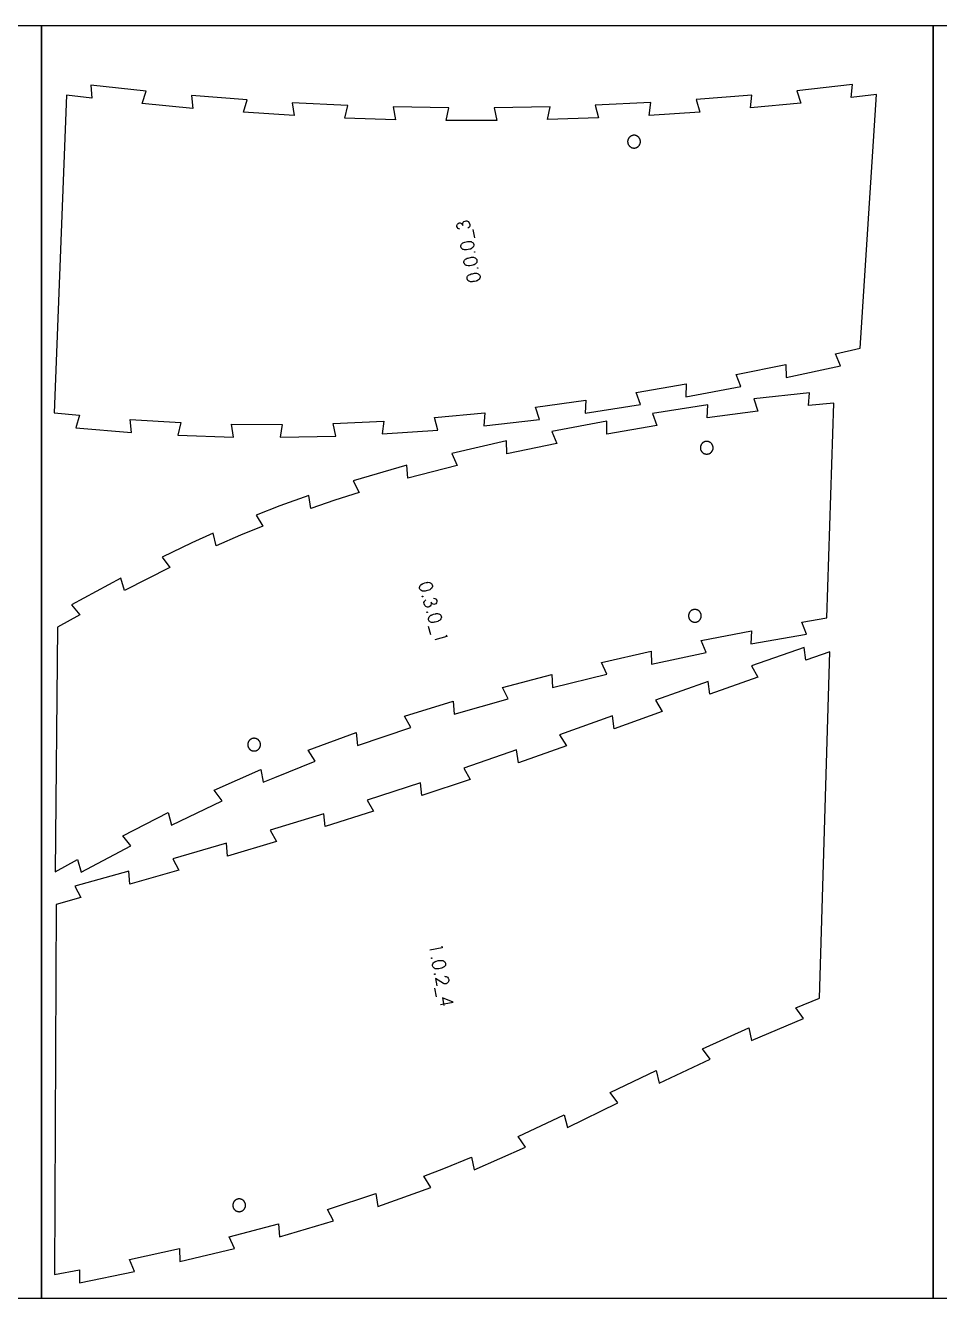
# Model space of a CAD drawing. Header units: millimetres. Extents: x 0 to 7990, y -5000 to -4000.
# Drawn here: x 2087 to 2805, y -5000 to -4000 of the extents above; entities that cross this region are included whole.
import ezdxf

# ---------------------------------------------------------------- set-up
doc = ezdxf.new("R2010")
doc.units = ezdxf.units.MM
doc.header["$MEASUREMENT"] = 0
for name, color, linetype, true_color in [('Default', 18, 'Continuous', 0x000000), ('nest$l_engrave_text', 5, 'Continuous', 0x0000ff), ('nest$l_inner_cut', 3, 'Continuous', 0x00ff00), ('nest$l_outer_cut', 1, 'Continuous', 0xff0000)]:
    doc.layers.add(name, color=color, linetype=linetype, true_color=true_color)

msp = doc.modelspace()

# ---------------------------------------------------------------- linework, layer by layer
at = {"layer": 'Default'}
for points in [[(1400, -5000), (1400, -4000), (2100, -4000), (2100, -5000)], [(2100, -5000), (2100, -4000), (2800, -4000), (2800, -5000)], [(2800, -5000), (2800, -4000), (3500, -4000), (3500, -5000)]]:
    msp.add_lwpolyline(points, close=True, dxfattribs=at)
at = {"layer": 'nest$l_engrave_text'}
for points in [[(2428.5, -4160.1), (2427.6, -4159.7), (2427, -4159.4), (2426.5, -4158.8), (2426.2, -4158), (2426.2, -4157), (2426.5, -4156.2), (2427.1, -4155.5), (2427.9, -4155.1), (2428.8, -4155.1), (2429.7, -4155.6), (2430.3, -4156.3), (2430.7, -4157.2), (2430.8, -4155.7), (2431.1, -4154.6), (2431.7, -4153.9), (2432.6, -4153.6), (2433.3, -4153.5), (2434, -4153.5), (2434.6, -4153.7), (2435.1, -4154.1), (2435.9, -4155.1), (2436.4, -4156.4), (2436.4, -4157.3), (2436, -4158.1), (2435.5, -4158.6), (2434.7, -4159.3)], [(2440.2, -4166.9), (2438.9, -4160.3)], [(2407.9, -4449.8), (2408.9, -4450.1), (2409.5, -4450.4), (2410, -4450.9), (2410.4, -4451.7), (2410.5, -4452.6), (2410.2, -4453.5), (2409.7, -4454.3), (2408.9, -4454.7), (2408, -4454.8), (2407.5, -4454.6), (2407.1, -4454.4), (2406.4, -4453.8), (2406, -4452.9), (2406, -4454.3), (2405.7, -4455.4), (2405.2, -4456.2), (2404.4, -4456.7), (2403.7, -4456.8), (2403, -4456.8), (2402.4, -4456.7), (2401.8, -4456.4), (2400.9, -4455.5), (2400.4, -4454.2), (2400.3, -4453.3), (2400.6, -4452.5), (2401, -4451.9), (2401.7, -4451.1)], [(2403.6, -4471.9), (2405.5, -4478.4)], [(2417.8, -4478.6), (2418.2, -4480), (2408.8, -4482.7)], [(2414.3, -4723.1), (2414.6, -4724.5), (2404.9, -4726.3)], [(2416.5, -4746.9), (2417, -4747), (2417.7, -4747.1), (2418.2, -4747.3), (2418.7, -4747.6), (2419.3, -4748.3), (2419.7, -4749.3), (2419.8, -4749.8), (2419.7, -4750.3), (2419.6, -4750.9), (2419.3, -4751.4), (2418.6, -4752.2), (2418.1, -4752.5), (2417.6, -4752.7), (2417.2, -4752.8), (2416.6, -4752.7), (2416.3, -4752.7), (2416.2, -4752.7), (2415.7, -4752.5), (2409.3, -4748.6), (2410.4, -4754.3)], [(2408.7, -4756.2), (2410, -4762.9)], [(2413.3, -4769.1), (2423.1, -4767.1), (2414.8, -4763.9), (2416, -4769.9)]]:
    msp.add_lwpolyline(points, dxfattribs=at)
for points in [[(2439.3, -4173.6), (2438.9, -4174.2), (2438.2, -4174.8), (2437.3, -4175.4), (2437.2, -4175.4), (2437, -4175.5), (2436.7, -4175.6), (2436.3, -4175.7), (2435.1, -4176), (2433.8, -4176.2), (2433.4, -4176.2), (2433, -4176.2), (2432.7, -4176.3), (2432.6, -4176.2), (2432, -4176.2), (2431.4, -4176), (2430.9, -4175.9), (2430.6, -4175.7), (2429.9, -4175.2), (2429.6, -4174.6), (2429.3, -4174), (2429.2, -4173.1), (2429.4, -4172.4), (2429.7, -4171.8), (2430.3, -4171.2), (2430.9, -4170.8), (2431.7, -4170.4), (2432.4, -4170.2), (2433.4, -4169.9), (2434.4, -4169.7), (2435.2, -4169.6), (2436.1, -4169.6), (2436.7, -4169.6), (2437.4, -4169.7), (2438, -4170.1), (2438.6, -4170.4), (2439, -4170.8), (2439.3, -4171.4), (2439.5, -4171.9), (2439.5, -4172.7)], [(2439.9, -4178), (2439.9, -4177.9), (2440.1, -4177.8), (2440.2, -4177.8), (2440.3, -4178), (2440.3, -4178.1), (2440.1, -4178.2), (2440, -4178.2)], [(2441.7, -4186.1), (2441.3, -4186.7), (2440.6, -4187.4), (2439.7, -4187.9), (2439.6, -4187.9), (2439.4, -4188), (2439.1, -4188.1), (2438.7, -4188.2), (2437.5, -4188.6), (2436.3, -4188.7), (2435.8, -4188.7), (2435.4, -4188.8), (2435.2, -4188.8), (2435, -4188.8), (2433.8, -4188.6), (2433.4, -4188.4), (2433, -4188.2), (2432.4, -4187.7), (2432, -4187.1), (2431.7, -4186.5), (2431.7, -4185.7), (2431.8, -4184.9), (2432.2, -4184.3), (2432.8, -4183.7), (2433.3, -4183.3), (2434.2, -4182.9), (2434.9, -4182.7), (2435.9, -4182.4), (2436.8, -4182.2), (2437.7, -4182.1), (2438.5, -4182.1), (2439.1, -4182.1), (2439.8, -4182.3), (2440.5, -4182.6), (2441, -4183), (2441.4, -4183.4), (2441.7, -4183.9), (2441.9, -4184.5), (2441.9, -4185.2)], [(2444.1, -4198.6), (2443.7, -4199.3), (2443.1, -4199.9), (2442.2, -4200.4), (2442.1, -4200.5), (2441.9, -4200.5), (2441.6, -4200.6), (2441.2, -4200.8), (2440, -4201.1), (2438.7, -4201.2), (2438.2, -4201.3), (2437.9, -4201.3), (2437.6, -4201.3), (2437.5, -4201.3), (2436.9, -4201.3), (2436.3, -4201.1), (2435.8, -4200.9), (2435.5, -4200.8), (2434.8, -4200.3), (2434.4, -4199.7), (2434.2, -4199), (2434.1, -4198.2), (2434.3, -4197.4), (2434.6, -4196.8), (2435.2, -4196.2), (2435.8, -4195.9), (2436.6, -4195.5), (2437.3, -4195.2), (2438.3, -4195), (2439.3, -4194.8), (2440.1, -4194.7), (2440.9, -4194.6), (2441.5, -4194.7), (2442.2, -4194.8), (2442.9, -4195.1), (2443.4, -4195.5), (2443.8, -4195.9), (2444.2, -4196.4), (2444.3, -4197), (2444.4, -4197.8)], [(2442.3, -4190.6), (2442.3, -4190.4), (2442.5, -4190.3), (2442.7, -4190.3), (2442.8, -4190.5), (2442.7, -4190.7), (2442.6, -4190.7), (2442.4, -4190.7)], [(2397, -4440.7), (2397.3, -4440), (2397.9, -4439.3), (2398.8, -4438.7), (2398.9, -4438.7), (2399, -4438.6), (2399.3, -4438.5), (2399.7, -4438.3), (2400.9, -4437.9), (2402.1, -4437.6), (2402.6, -4437.5), (2403, -4437.5), (2403.2, -4437.5), (2403.4, -4437.4), (2404.6, -4437.6), (2405.1, -4437.7), (2405.4, -4437.8), (2406.1, -4438.3), (2406.5, -4438.8), (2406.8, -4439.4), (2407, -4440.2), (2406.9, -4441), (2406.6, -4441.6), (2406.1, -4442.3), (2405.5, -4442.7), (2404.8, -4443.2), (2404.1, -4443.5), (2403.1, -4443.8), (2402.1, -4444.1), (2401.3, -4444.3), (2400.5, -4444.4), (2399.9, -4444.4), (2399.2, -4444.3), (2398.5, -4444.1), (2397.9, -4443.7), (2397.5, -4443.4), (2397.1, -4442.9), (2396.9, -4442.3), (2396.8, -4441.6)], [(2399.5, -4448.6), (2399.5, -4448.7), (2399.3, -4448.9), (2399.1, -4448.8), (2399, -4448.7), (2399, -4448.5), (2399.2, -4448.4), (2399.4, -4448.4)], [(2403, -4460.8), (2403, -4461), (2402.8, -4461.1), (2402.7, -4461.1), (2402.5, -4461), (2402.6, -4460.8), (2402.7, -4460.7), (2402.9, -4460.7)], [(2404, -4465.3), (2404.3, -4464.6), (2404.9, -4463.9), (2405.8, -4463.3), (2405.9, -4463.2), (2406.1, -4463.2), (2406.4, -4463), (2406.8, -4462.9), (2407.9, -4462.4), (2409.2, -4462.2), (2409.7, -4462.1), (2410, -4462), (2410.3, -4462), (2410.4, -4462), (2411, -4462), (2411.6, -4462.1), (2412.1, -4462.2), (2412.4, -4462.3), (2413.1, -4462.8), (2413.6, -4463.3), (2413.9, -4464), (2414, -4464.8), (2413.9, -4465.6), (2413.6, -4466.2), (2413.1, -4466.9), (2412.6, -4467.3), (2411.8, -4467.7), (2411.1, -4468.1), (2410.1, -4468.4), (2409.2, -4468.7), (2408.4, -4468.8), (2407.5, -4468.9), (2406.9, -4469), (2406.2, -4468.9), (2405.5, -4468.6), (2405, -4468.3), (2404.5, -4467.9), (2404.2, -4467.4), (2403.9, -4466.9), (2403.8, -4466.1)], [(2406.6, -4732.6), (2406.6, -4732.8), (2406.5, -4732.9), (2406.3, -4732.8), (2406.2, -4732.7), (2406.2, -4732.5), (2406.4, -4732.4), (2406.5, -4732.4)], [(2407.3, -4737.1), (2407.7, -4736.4), (2408.3, -4735.8), (2409.2, -4735.3), (2409.3, -4735.2), (2409.5, -4735.2), (2409.8, -4735), (2410.2, -4734.9), (2411.4, -4734.6), (2412.7, -4734.4), (2413.2, -4734.4), (2413.5, -4734.4), (2413.8, -4734.4), (2413.9, -4734.4), (2414.5, -4734.4), (2415.1, -4734.6), (2415.6, -4734.8), (2415.9, -4734.9), (2416.6, -4735.4), (2417, -4736), (2417.2, -4736.6), (2417.3, -4737.5), (2417.1, -4738.3), (2416.8, -4738.8), (2416.2, -4739.5), (2415.6, -4739.8), (2414.8, -4740.2), (2414.1, -4740.5), (2413.1, -4740.7), (2412.1, -4740.9), (2411.3, -4741), (2410.5, -4741.1), (2409.9, -4741), (2409.2, -4740.9), (2408.5, -4740.5), (2408, -4740.2), (2407.6, -4739.8), (2407.2, -4739.2), (2407.1, -4738.7), (2407, -4737.9)], [(2409.1, -4745.1), (2409.1, -4745.3), (2408.9, -4745.4), (2408.7, -4745.4), (2408.6, -4745.2), (2408.7, -4745), (2408.8, -4744.9), (2409, -4745)]]:
    msp.add_lwpolyline(points, close=True, dxfattribs=at)
at = {"layer": 'nest$l_inner_cut'}
for points in [[(2564.3, -4086.4), (2564.1, -4086.4), (2563.9, -4086.5), (2563.8, -4086.5), (2563.6, -4086.6), (2563.4, -4086.6), (2563.3, -4086.7), (2563.1, -4086.7), (2563, -4086.8), (2562.8, -4086.9), (2562.7, -4087), (2562.5, -4087.1), (2562.4, -4087.2), (2562.2, -4087.3), (2562.1, -4087.4), (2562, -4087.5), (2561.8, -4087.6), (2561.7, -4087.7), (2561.6, -4087.9), (2561.5, -4088), (2561.3, -4088.1), (2561.2, -4088.3), (2561.1, -4088.4), (2561, -4088.5), (2560.9, -4088.7), (2560.9, -4088.8), (2560.8, -4089), (2560.7, -4089.1), (2560.6, -4089.3), (2560.6, -4089.5), (2560.5, -4089.6), (2560.4, -4089.8), (2560.4, -4090), (2560.4, -4090.1), (2560.3, -4090.3), (2560.3, -4090.5), (2560.3, -4090.6), (2560.2, -4090.8), (2560.2, -4091), (2560.2, -4091.2), (2560.2, -4091.3), (2560.2, -4091.5), (2560.2, -4091.7), (2560.3, -4091.8), (2560.3, -4092), (2560.3, -4092.2), (2560.3, -4092.4), (2560.4, -4092.5), (2560.4, -4092.7), (2560.5, -4092.9), (2560.5, -4093), (2560.6, -4093.2), (2560.7, -4093.3), (2560.7, -4093.5), (2560.8, -4093.7), (2560.9, -4093.8), (2561, -4094), (2561.1, -4094.1), (2561.2, -4094.2), (2561.3, -4094.4), (2561.4, -4094.5), (2561.5, -4094.6), (2561.6, -4094.8), (2561.8, -4094.9), (2561.9, -4095), (2562, -4095.1), (2562.2, -4095.2), (2562.3, -4095.3), (2562.4, -4095.4), (2562.6, -4095.5), (2562.7, -4095.6), (2562.9, -4095.7), (2563, -4095.8), (2563.2, -4095.9), (2563.4, -4095.9), (2563.5, -4096), (2563.7, -4096), (2563.9, -4096.1), (2564, -4096.1), (2564.2, -4096.2), (2564.4, -4096.2), (2564.5, -4096.2), (2564.7, -4096.3), (2564.9, -4096.3), (2565.1, -4096.3), (2565.2, -4096.3), (2565.4, -4096.3), (2565.6, -4096.3), (2565.7, -4096.3), (2565.9, -4096.2), (2566.1, -4096.2), (2566.3, -4096.2), (2566.4, -4096.1), (2566.6, -4096.1), (2566.8, -4096), (2566.9, -4096), (2567.1, -4095.9), (2567.2, -4095.9), (2567.4, -4095.8), (2567.6, -4095.7), (2567.7, -4095.6), (2567.9, -4095.5), (2568, -4095.4), (2568.1, -4095.3), (2568.3, -4095.2), (2568.4, -4095.1), (2568.6, -4095), (2568.7, -4094.9), (2568.8, -4094.8), (2568.9, -4094.6), (2569, -4094.5), (2569.1, -4094.4), (2569.3, -4094.2), (2569.4, -4094.1), (2569.4, -4093.9), (2569.5, -4093.8), (2569.6, -4093.6), (2569.7, -4093.5), (2569.8, -4093.3), (2569.8, -4093.2), (2569.9, -4093), (2570, -4092.9), (2570, -4092.7), (2570.1, -4092.5), (2570.1, -4092.4), (2570.1, -4092.2), (2570.2, -4092), (2570.2, -4091.8), (2570.2, -4091.7), (2570.2, -4091.5), (2570.2, -4091.3), (2570.2, -4091.1), (2570.2, -4091), (2570.2, -4090.8), (2570.2, -4090.6), (2570.2, -4090.5), (2570.1, -4090.3), (2570.1, -4090.1), (2570, -4089.9), (2570, -4089.8), (2569.9, -4089.6), (2569.9, -4089.5), (2569.8, -4089.3), (2569.7, -4089.1), (2569.7, -4089), (2569.6, -4088.8), (2569.5, -4088.7), (2569.4, -4088.5), (2569.3, -4088.4), (2569.2, -4088.2), (2569.1, -4088.1), (2569, -4088), (2568.9, -4087.9), (2568.7, -4087.7), (2568.6, -4087.6), (2568.5, -4087.5), (2568.3, -4087.4), (2568.2, -4087.3), (2568.1, -4087.2), (2567.9, -4087.1), (2567.8, -4087), (2567.6, -4086.9), (2567.5, -4086.8), (2567.3, -4086.7), (2567.2, -4086.7), (2567, -4086.6), (2566.8, -4086.5), (2566.7, -4086.5), (2566.5, -4086.4), (2566.3, -4086.4), (2566.2, -4086.4), (2566, -4086.3), (2565.8, -4086.3), (2565.6, -4086.3), (2565.5, -4086.3), (2565.3, -4086.3), (2565.1, -4086.3), (2565, -4086.3), (2564.8, -4086.3), (2564.6, -4086.3), (2564.4, -4086.3)], [(2623.7, -4336.5), (2623.8, -4336.5), (2624, -4336.4), (2624.2, -4336.4), (2624.3, -4336.3), (2624.5, -4336.2), (2624.6, -4336.1), (2624.8, -4336.1), (2624.9, -4336), (2625.1, -4335.9), (2625.2, -4335.8), (2625.4, -4335.7), (2625.5, -4335.6), (2625.6, -4335.4), (2625.8, -4335.3), (2625.9, -4335.2), (2626, -4335.1), (2626.1, -4334.9), (2626.2, -4334.8), (2626.3, -4334.7), (2626.4, -4334.5), (2626.5, -4334.4), (2626.6, -4334.2), (2626.7, -4334.1), (2626.8, -4333.9), (2626.8, -4333.8), (2626.9, -4333.6), (2627, -4333.5), (2627, -4333.3), (2627.1, -4333.1), (2627.1, -4333), (2627.2, -4332.8), (2627.2, -4332.6), (2627.2, -4332.4), (2627.3, -4332.3), (2627.3, -4332.1), (2627.3, -4331.9), (2627.3, -4331.8), (2627.3, -4331.6), (2627.3, -4331.4), (2627.3, -4331.2), (2627.2, -4331.1), (2627.2, -4330.9), (2627.2, -4330.7), (2627.1, -4330.6), (2627.1, -4330.4), (2627.1, -4330.2), (2627, -4330.1), (2626.9, -4329.9), (2626.9, -4329.7), (2626.8, -4329.6), (2626.7, -4329.4), (2626.6, -4329.3), (2626.6, -4329.1), (2626.5, -4329), (2626.4, -4328.8), (2626.3, -4328.7), (2626.2, -4328.5), (2626, -4328.4), (2625.9, -4328.3), (2625.8, -4328.2), (2625.7, -4328), (2625.5, -4327.9), (2625.4, -4327.8), (2625.3, -4327.7), (2625.1, -4327.6), (2625, -4327.5), (2624.8, -4327.4), (2624.7, -4327.3), (2624.5, -4327.3), (2624.4, -4327.2), (2624.2, -4327.1), (2624.1, -4327), (2623.9, -4327), (2623.7, -4326.9), (2623.6, -4326.9), (2623.4, -4326.8), (2623.2, -4326.8), (2623.1, -4326.8), (2622.9, -4326.8), (2622.7, -4326.7), (2622.5, -4326.7), (2622.4, -4326.7), (2622.2, -4326.7), (2622, -4326.7), (2621.8, -4326.7), (2621.7, -4326.8), (2621.5, -4326.8), (2621.3, -4326.8), (2621.2, -4326.8), (2621, -4326.9), (2620.8, -4326.9), (2620.7, -4327), (2620.5, -4327.1), (2620.3, -4327.1), (2620.2, -4327.2), (2620, -4327.3), (2619.9, -4327.3), (2619.7, -4327.4), (2619.6, -4327.5), (2619.4, -4327.6), (2619.3, -4327.7), (2619.1, -4327.8), (2619, -4327.9), (2618.9, -4328.1), (2618.8, -4328.2), (2618.6, -4328.3), (2618.5, -4328.4), (2618.4, -4328.6), (2618.3, -4328.7), (2618.2, -4328.8), (2618.1, -4329), (2618, -4329.1), (2617.9, -4329.3), (2617.8, -4329.4), (2617.8, -4329.6), (2617.7, -4329.7), (2617.6, -4329.9), (2617.6, -4330.1), (2617.5, -4330.2), (2617.5, -4330.4), (2617.4, -4330.6), (2617.4, -4330.7), (2617.4, -4330.9), (2617.3, -4331.1), (2617.3, -4331.3), (2617.3, -4331.4), (2617.3, -4331.6), (2617.3, -4331.8), (2617.3, -4331.9), (2617.3, -4332.1), (2617.3, -4332.3), (2617.3, -4332.5), (2617.4, -4332.6), (2617.4, -4332.8), (2617.4, -4333), (2617.5, -4333.1), (2617.5, -4333.3), (2617.6, -4333.5), (2617.7, -4333.6), (2617.7, -4333.8), (2617.8, -4333.9), (2617.9, -4334.1), (2618, -4334.3), (2618.1, -4334.4), (2618.2, -4334.5), (2618.3, -4334.7), (2618.4, -4334.8), (2618.5, -4335), (2618.6, -4335.1), (2618.7, -4335.2), (2618.8, -4335.3), (2619, -4335.5), (2619.1, -4335.6), (2619.2, -4335.7), (2619.4, -4335.8), (2619.5, -4335.9), (2619.7, -4336), (2619.8, -4336.1), (2620, -4336.1), (2620.1, -4336.2), (2620.3, -4336.3), (2620.4, -4336.4), (2620.6, -4336.4), (2620.8, -4336.5), (2620.9, -4336.5), (2621.1, -4336.6), (2621.3, -4336.6), (2621.4, -4336.6), (2621.6, -4336.7), (2621.8, -4336.7), (2621.9, -4336.7), (2622.1, -4336.7), (2622.3, -4336.7), (2622.5, -4336.7), (2622.6, -4336.7), (2622.8, -4336.7), (2623, -4336.7), (2623.2, -4336.6), (2623.3, -4336.6), (2623.5, -4336.6)], [(2614.3, -4468.5), (2614.5, -4468.5), (2614.7, -4468.4), (2614.8, -4468.4), (2615, -4468.3), (2615.1, -4468.2), (2615.3, -4468.1), (2615.5, -4468.1), (2615.6, -4468), (2615.7, -4467.9), (2615.9, -4467.8), (2616, -4467.7), (2616.2, -4467.6), (2616.3, -4467.5), (2616.4, -4467.3), (2616.5, -4467.2), (2616.7, -4467.1), (2616.8, -4467), (2616.9, -4466.8), (2617, -4466.7), (2617.1, -4466.5), (2617.2, -4466.4), (2617.3, -4466.2), (2617.4, -4466.1), (2617.4, -4465.9), (2617.5, -4465.8), (2617.6, -4465.6), (2617.6, -4465.5), (2617.7, -4465.3), (2617.8, -4465.1), (2617.8, -4465), (2617.8, -4464.8), (2617.9, -4464.6), (2617.9, -4464.5), (2617.9, -4464.3), (2617.9, -4464.1), (2618, -4463.9), (2618, -4463.8), (2618, -4463.6), (2617.9, -4463.4), (2617.9, -4463.2), (2617.9, -4463.1), (2617.9, -4462.9), (2617.9, -4462.7), (2617.8, -4462.6), (2617.8, -4462.4), (2617.7, -4462.2), (2617.7, -4462.1), (2617.6, -4461.9), (2617.5, -4461.7), (2617.5, -4461.6), (2617.4, -4461.4), (2617.3, -4461.3), (2617.2, -4461.1), (2617.1, -4461), (2617, -4460.8), (2616.9, -4460.7), (2616.8, -4460.6), (2616.7, -4460.4), (2616.6, -4460.3), (2616.5, -4460.2), (2616.3, -4460.1), (2616.2, -4459.9), (2616.1, -4459.8), (2615.9, -4459.7), (2615.8, -4459.6), (2615.7, -4459.5), (2615.5, -4459.4), (2615.4, -4459.3), (2615.2, -4459.3), (2615.1, -4459.2), (2614.9, -4459.1), (2614.7, -4459.1), (2614.6, -4459), (2614.4, -4458.9), (2614.2, -4458.9), (2614.1, -4458.9), (2613.9, -4458.8), (2613.7, -4458.8), (2613.6, -4458.8), (2613.4, -4458.7), (2613.2, -4458.7), (2613, -4458.7), (2612.9, -4458.7), (2612.7, -4458.7), (2612.5, -4458.8), (2612.3, -4458.8), (2612.2, -4458.8), (2612, -4458.8), (2611.8, -4458.9), (2611.7, -4458.9), (2611.5, -4458.9), (2611.3, -4459), (2611.2, -4459.1), (2611, -4459.1), (2610.9, -4459.2), (2610.7, -4459.3), (2610.5, -4459.4), (2610.4, -4459.4), (2610.2, -4459.5), (2610.1, -4459.6), (2610, -4459.7), (2609.8, -4459.8), (2609.7, -4459.9), (2609.6, -4460.1), (2609.4, -4460.2), (2609.3, -4460.3), (2609.2, -4460.4), (2609.1, -4460.6), (2609, -4460.7), (2608.9, -4460.8), (2608.8, -4461), (2608.7, -4461.1), (2608.6, -4461.3), (2608.5, -4461.4), (2608.4, -4461.6), (2608.4, -4461.8), (2608.3, -4461.9), (2608.2, -4462.1), (2608.2, -4462.2), (2608.1, -4462.4), (2608.1, -4462.6), (2608.1, -4462.7), (2608, -4462.9), (2608, -4463.1), (2608, -4463.3), (2608, -4463.4), (2608, -4463.6), (2608, -4463.8), (2608, -4464), (2608, -4464.1), (2608, -4464.3), (2608, -4464.5), (2608, -4464.6), (2608.1, -4464.8), (2608.1, -4465), (2608.2, -4465.2), (2608.2, -4465.3), (2608.3, -4465.5), (2608.3, -4465.6), (2608.4, -4465.8), (2608.5, -4466), (2608.6, -4466.1), (2608.6, -4466.3), (2608.7, -4466.4), (2608.8, -4466.6), (2608.9, -4466.7), (2609, -4466.8), (2609.1, -4467), (2609.3, -4467.1), (2609.4, -4467.2), (2609.5, -4467.3), (2609.6, -4467.5), (2609.8, -4467.6), (2609.9, -4467.7), (2610, -4467.8), (2610.2, -4467.9), (2610.3, -4468), (2610.5, -4468.1), (2610.6, -4468.2), (2610.8, -4468.2), (2610.9, -4468.3), (2611.1, -4468.4), (2611.3, -4468.4), (2611.4, -4468.5), (2611.6, -4468.5), (2611.8, -4468.6), (2611.9, -4468.6), (2612.1, -4468.7), (2612.3, -4468.7), (2612.4, -4468.7), (2612.6, -4468.7), (2612.8, -4468.7), (2613, -4468.7), (2613.1, -4468.7), (2613.3, -4468.7), (2613.5, -4468.7), (2613.7, -4468.7), (2613.8, -4468.7), (2614, -4468.6), (2614.2, -4468.6)], [(2268.3, -4569.7), (2268.5, -4569.7), (2268.7, -4569.6), (2268.8, -4569.6), (2269, -4569.5), (2269.2, -4569.4), (2269.3, -4569.3), (2269.5, -4569.3), (2269.6, -4569.2), (2269.8, -4569.1), (2269.9, -4569), (2270, -4568.9), (2270.2, -4568.8), (2270.3, -4568.6), (2270.4, -4568.5), (2270.6, -4568.4), (2270.7, -4568.3), (2270.8, -4568.2), (2270.9, -4568), (2271, -4567.9), (2271.1, -4567.7), (2271.2, -4567.6), (2271.3, -4567.4), (2271.4, -4567.3), (2271.5, -4567.1), (2271.5, -4567), (2271.6, -4566.8), (2271.7, -4566.7), (2271.7, -4566.5), (2271.8, -4566.3), (2271.8, -4566.2), (2271.9, -4566), (2271.9, -4565.8), (2271.9, -4565.7), (2271.9, -4565.5), (2272, -4565.3), (2272, -4565.1), (2272, -4565), (2272, -4564.8), (2272, -4564.6), (2271.9, -4564.4), (2271.9, -4564.3), (2271.9, -4564.1), (2271.9, -4563.9), (2271.8, -4563.8), (2271.8, -4563.6), (2271.7, -4563.4), (2271.7, -4563.3), (2271.6, -4563.1), (2271.6, -4562.9), (2271.5, -4562.8), (2271.4, -4562.6), (2271.3, -4562.5), (2271.2, -4562.3), (2271.1, -4562.2), (2271, -4562), (2270.9, -4561.9), (2270.8, -4561.8), (2270.7, -4561.6), (2270.6, -4561.5), (2270.5, -4561.4), (2270.4, -4561.2), (2270.2, -4561.1), (2270.1, -4561), (2270, -4560.9), (2269.8, -4560.8), (2269.7, -4560.7), (2269.5, -4560.6), (2269.4, -4560.5), (2269.2, -4560.5), (2269.1, -4560.4), (2268.9, -4560.3), (2268.7, -4560.3), (2268.6, -4560.2), (2268.4, -4560.1), (2268.3, -4560.1), (2268.1, -4560.1), (2267.9, -4560), (2267.7, -4560), (2267.6, -4560), (2267.4, -4559.9), (2267.2, -4559.9), (2267, -4559.9), (2266.9, -4559.9), (2266.7, -4559.9), (2266.5, -4559.9), (2266.4, -4560), (2266.2, -4560), (2266, -4560), (2265.8, -4560.1), (2265.7, -4560.1), (2265.5, -4560.1), (2265.3, -4560.2), (2265.2, -4560.3), (2265, -4560.3), (2264.9, -4560.4), (2264.7, -4560.5), (2264.6, -4560.5), (2264.4, -4560.6), (2264.3, -4560.7), (2264.1, -4560.8), (2264, -4560.9), (2263.8, -4561), (2263.7, -4561.1), (2263.6, -4561.3), (2263.4, -4561.4), (2263.3, -4561.5), (2263.2, -4561.6), (2263.1, -4561.8), (2263, -4561.9), (2262.9, -4562), (2262.8, -4562.2), (2262.7, -4562.3), (2262.6, -4562.5), (2262.5, -4562.6), (2262.4, -4562.8), (2262.4, -4562.9), (2262.3, -4563.1), (2262.3, -4563.3), (2262.2, -4563.4), (2262.1, -4563.6), (2262.1, -4563.8), (2262.1, -4563.9), (2262, -4564.1), (2262, -4564.3), (2262, -4564.5), (2262, -4564.6), (2262, -4564.8), (2262, -4565), (2262, -4565.2), (2262, -4565.3), (2262, -4565.5), (2262, -4565.7), (2262.1, -4565.8), (2262.1, -4566), (2262.1, -4566.2), (2262.2, -4566.3), (2262.2, -4566.5), (2262.3, -4566.7), (2262.3, -4566.8), (2262.4, -4567), (2262.5, -4567.2), (2262.6, -4567.3), (2262.7, -4567.5), (2262.7, -4567.6), (2262.8, -4567.8), (2262.9, -4567.9), (2263.1, -4568), (2263.2, -4568.2), (2263.3, -4568.3), (2263.4, -4568.4), (2263.5, -4568.5), (2263.6, -4568.7), (2263.8, -4568.8), (2263.9, -4568.9), (2264.1, -4569), (2264.2, -4569.1), (2264.3, -4569.2), (2264.5, -4569.3), (2264.6, -4569.4), (2264.8, -4569.4), (2265, -4569.5), (2265.1, -4569.6), (2265.3, -4569.6), (2265.4, -4569.7), (2265.6, -4569.7), (2265.8, -4569.8), (2265.9, -4569.8), (2266.1, -4569.9), (2266.3, -4569.9), (2266.5, -4569.9), (2266.6, -4569.9), (2266.8, -4569.9), (2267, -4569.9), (2267.2, -4569.9), (2267.3, -4569.9), (2267.5, -4569.9), (2267.7, -4569.9), (2267.8, -4569.8), (2268, -4569.8), (2268.2, -4569.8)], [(2256.2, -4931.7), (2256.3, -4931.6), (2256.5, -4931.6), (2256.7, -4931.5), (2256.8, -4931.5), (2257, -4931.4), (2257.2, -4931.4), (2257.3, -4931.3), (2257.5, -4931.2), (2257.6, -4931.1), (2257.8, -4931.1), (2257.9, -4931), (2258.1, -4930.9), (2258.2, -4930.8), (2258.4, -4930.7), (2258.5, -4930.5), (2258.6, -4930.4), (2258.7, -4930.3), (2258.9, -4930.2), (2259, -4930.1), (2259.1, -4929.9), (2259.2, -4929.8), (2259.3, -4929.6), (2259.4, -4929.5), (2259.5, -4929.4), (2259.6, -4929.2), (2259.7, -4929.1), (2259.7, -4928.9), (2259.8, -4928.7), (2259.9, -4928.6), (2259.9, -4928.4), (2260, -4928.3), (2260, -4928.1), (2260.1, -4927.9), (2260.1, -4927.7), (2260.2, -4927.6), (2260.2, -4927.4), (2260.2, -4927.2), (2260.2, -4927.1), (2260.2, -4926.9), (2260.2, -4926.7), (2260.2, -4926.5), (2260.2, -4926.4), (2260.2, -4926.2), (2260.2, -4926), (2260.1, -4925.8), (2260.1, -4925.7), (2260.1, -4925.5), (2260, -4925.3), (2260, -4925.2), (2259.9, -4925), (2259.8, -4924.9), (2259.8, -4924.7), (2259.7, -4924.5), (2259.6, -4924.4), (2259.5, -4924.2), (2259.4, -4924.1), (2259.4, -4923.9), (2259.3, -4923.8), (2259.1, -4923.7), (2259, -4923.5), (2258.9, -4923.4), (2258.8, -4923.3), (2258.7, -4923.1), (2258.6, -4923), (2258.4, -4922.9), (2258.3, -4922.8), (2258.1, -4922.7), (2258, -4922.6), (2257.9, -4922.5), (2257.7, -4922.4), (2257.6, -4922.3), (2257.4, -4922.3), (2257.2, -4922.2), (2257.1, -4922.1), (2256.9, -4922.1), (2256.8, -4922), (2256.6, -4922), (2256.4, -4921.9), (2256.3, -4921.9), (2256.1, -4921.8), (2255.9, -4921.8), (2255.7, -4921.8), (2255.6, -4921.8), (2255.4, -4921.8), (2255.2, -4921.8), (2255, -4921.8), (2254.9, -4921.8), (2254.7, -4921.8), (2254.5, -4921.8), (2254.4, -4921.8), (2254.2, -4921.9), (2254, -4921.9), (2253.8, -4922), (2253.7, -4922), (2253.5, -4922.1), (2253.4, -4922.1), (2253.2, -4922.2), (2253, -4922.3), (2252.9, -4922.3), (2252.7, -4922.4), (2252.6, -4922.5), (2252.4, -4922.6), (2252.3, -4922.7), (2252.2, -4922.8), (2252, -4922.9), (2251.9, -4923), (2251.8, -4923.2), (2251.6, -4923.3), (2251.5, -4923.4), (2251.4, -4923.5), (2251.3, -4923.7), (2251.2, -4923.8), (2251.1, -4923.9), (2251, -4924.1), (2250.9, -4924.2), (2250.8, -4924.4), (2250.7, -4924.5), (2250.7, -4924.7), (2250.6, -4924.9), (2250.5, -4925), (2250.5, -4925.2), (2250.4, -4925.4), (2250.4, -4925.5), (2250.3, -4925.7), (2250.3, -4925.9), (2250.3, -4926), (2250.3, -4926.2), (2250.2, -4926.4), (2250.2, -4926.5), (2250.2, -4926.7), (2250.2, -4926.9), (2250.2, -4927.1), (2250.2, -4927.2), (2250.3, -4927.4), (2250.3, -4927.6), (2250.3, -4927.8), (2250.4, -4927.9), (2250.4, -4928.1), (2250.5, -4928.3), (2250.5, -4928.4), (2250.6, -4928.6), (2250.6, -4928.7), (2250.7, -4928.9), (2250.8, -4929.1), (2250.9, -4929.2), (2251, -4929.4), (2251, -4929.5), (2251.1, -4929.7), (2251.2, -4929.8), (2251.4, -4929.9), (2251.5, -4930.1), (2251.6, -4930.2), (2251.7, -4930.3), (2251.8, -4930.4), (2252, -4930.6), (2252.1, -4930.7), (2252.2, -4930.8), (2252.4, -4930.9), (2252.5, -4931), (2252.7, -4931.1), (2252.8, -4931.1), (2253, -4931.2), (2253.1, -4931.3), (2253.3, -4931.4), (2253.4, -4931.4), (2253.6, -4931.5), (2253.8, -4931.5), (2253.9, -4931.6), (2254.1, -4931.6), (2254.3, -4931.7), (2254.5, -4931.7), (2254.6, -4931.7), (2254.8, -4931.7), (2255, -4931.8), (2255.1, -4931.8), (2255.3, -4931.8), (2255.5, -4931.8), (2255.7, -4931.7), (2255.8, -4931.7), (2256, -4931.7)]]:
    msp.add_lwpolyline(points, close=True, dxfattribs=at)
at = {"layer": 'nest$l_outer_cut'}
for points in [[(2755.5, -4054.3), (2735.7, -4056.7), (2736.6, -4046.5), (2693.1, -4051.3), (2696.2, -4061), (2656.5, -4064.8), (2657.7, -4054.7), (2614, -4058.2), (2616.8, -4068), (2577, -4070.6), (2578.5, -4060.5), (2534.8, -4062.7), (2537.3, -4072.6), (2497.4, -4073.9), (2499.3, -4063.9), (2455.4, -4064.7), (2457.6, -4074.6), (2417.8, -4074.7), (2419.9, -4064.7), (2376.1, -4064), (2377.9, -4074), (2338.1, -4072.7), (2340.6, -4062.8), (2296.8, -4060.7), (2298.3, -4070.8), (2258.6, -4068.2), (2261.4, -4058.4), (2217.7, -4054.9), (2218.9, -4065.1), (2179.2, -4061.4), (2182.3, -4051.6), (2138.7, -4047), (2139.6, -4057.1), (2119.8, -4054.8), (2110, -4304.2), (2129.8, -4306.2), (2127, -4316), (2170.7, -4319.7), (2169.6, -4309.6), (2209.4, -4311.9), (2207, -4321.8), (2250.9, -4323.3), (2249.2, -4313.2), (2289.1, -4313.5), (2287.3, -4323.5), (2331.1, -4322.6), (2328.9, -4312.6), (2368.8, -4310.8), (2367.5, -4320.9), (2411.2, -4317.8), (2408.5, -4308), (2448.2, -4304.2), (2447.4, -4314.4), (2491, -4309.4), (2487.8, -4299.7), (2527.4, -4294.3), (2526.9, -4304.5), (2570.3, -4297.8), (2566.8, -4288.3), (2606.1, -4281.5), (2605.9, -4291.7), (2649, -4283.7), (2645.3, -4274.2), (2684.3, -4266.3), (2684.5, -4276.5), (2727.4, -4267.3), (2723.3, -4258), (2742.8, -4253.6)], [(2722, -4296.8), (2702.1, -4298.6), (2703, -4288.5), (2659.3, -4293.3), (2662.4, -4303), (2622.7, -4308.2), (2623.2, -4298), (2579.7, -4304.7), (2583.2, -4314.2), (2543.8, -4321), (2543.9, -4310.8), (2500.7, -4319), (2504.5, -4328.4), (2465.4, -4336.6), (2465.1, -4326.4), (2422.2, -4336.3), (2426.4, -4345.6), (2387.7, -4355.7), (2386.9, -4345.5), (2344.6, -4357.8), (2349.4, -4366.8), (2330.3, -4372.9), (2311.4, -4379.3), (2309.8, -4369.3), (2287.2, -4377.4), (2268.6, -4384.6), (2273.9, -4393.3), (2256.2, -4400.5), (2237.1, -4408.8), (2234.7, -4398.9), (2218.2, -4406.4), (2194.9, -4417.6), (2200.9, -4425.8), (2165.3, -4443.9), (2162.3, -4434.2), (2123.6, -4455), (2130.1, -4462.9), (2112.6, -4472.6), (2110.7, -4664.7), (2128.4, -4655.2), (2131.3, -4665), (2170.3, -4644.4), (2163.9, -4636.5), (2199.6, -4618.3), (2202.1, -4628.2), (2241.8, -4609), (2235.7, -4600.8), (2272.2, -4584.4), (2274.2, -4594.5), (2283.2, -4590.6), (2315, -4577.8), (2309.4, -4569.3), (2347, -4555.3), (2348.2, -4565.5), (2390, -4551.4), (2385, -4542.6), (2423.3, -4530.8), (2424.1, -4541), (2466.5, -4529), (2461.9, -4519.9), (2500.7, -4509.8), (2501.1, -4520), (2543.9, -4509.6), (2539.6, -4500.3), (2578.7, -4491.4), (2578.8, -4501.6), (2621.9, -4492.5), (2617.9, -4483.1), (2657.3, -4475.5), (2657, -4485.7), (2700.5, -4478.1), (2696.8, -4468.6), (2716.5, -4465.4)], [(2110.2, -4981.1), (2129.9, -4977.4), (2129.9, -4987.6), (2173.1, -4978.8), (2169.2, -4969.4), (2208.3, -4960.8), (2208.7, -4971), (2251.6, -4960.7), (2247.3, -4951.4), (2286, -4941.2), (2286.9, -4951.4), (2329.2, -4939), (2324.5, -4930), (2362.6, -4917.6), (2364.1, -4927.7), (2405.6, -4912.7), (2400.3, -4904), (2415.8, -4897.9), (2437.5, -4889), (2439.7, -4899), (2480, -4881.1), (2474.2, -4872.8), (2510.4, -4855.7), (2513, -4865.6), (2552.6, -4846.4), (2546.5, -4838.2), (2582.6, -4820.8), (2585, -4830.7), (2625, -4812), (2618.9, -4803.8), (2655.4, -4787.3), (2657.5, -4797.3), (2698.1, -4780), (2692.3, -4771.6), (2710.8, -4764), (2719, -4492), (2700.1, -4498.6), (2698.7, -4488.5), (2657.3, -4503.1), (2662.5, -4511.9), (2624.8, -4525.3), (2623.3, -4515.2), (2582, -4530.1), (2587.3, -4538.9), (2549.7, -4552.4), (2548.2, -4542.3), (2506.8, -4557.1), (2512.1, -4565.9), (2474.4, -4579.2), (2473, -4569), (2431.5, -4583.4), (2436.6, -4592.2), (2398.7, -4604.9), (2397.5, -4594.8), (2355.8, -4608.4), (2360.8, -4617.3), (2322.7, -4629.3), (2321.6, -4619.2), (2279.6, -4632), (2284.5, -4641), (2246.2, -4652.4), (2245.3, -4642.3), (2203.1, -4654.5), (2207.8, -4663.6), (2169.4, -4674.5), (2168.6, -4664.3), (2126.3, -4676), (2130.9, -4685.1), (2111.6, -4690.4)]]:
    msp.add_lwpolyline(points, close=True, dxfattribs=at)

doc.saveas('drawing.dxf')
